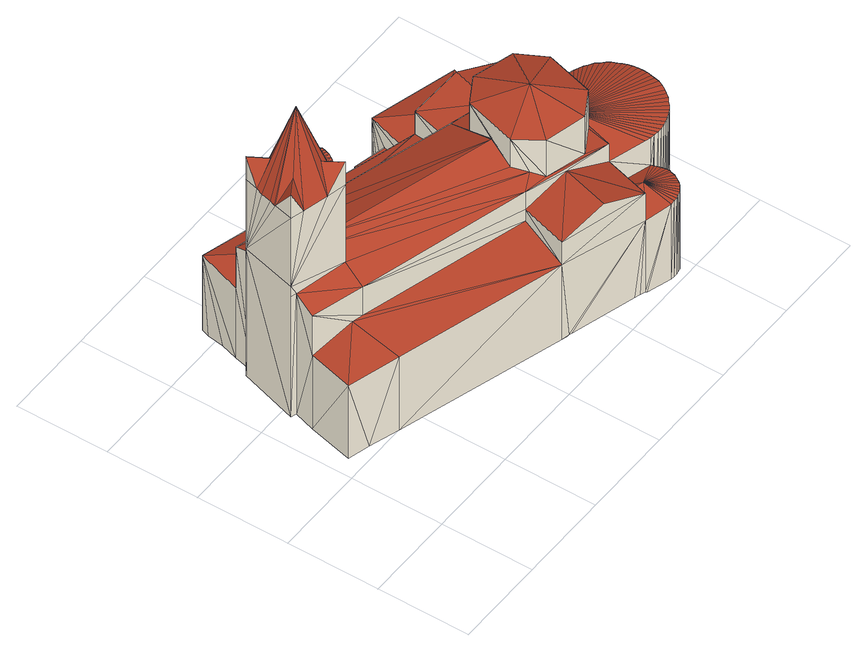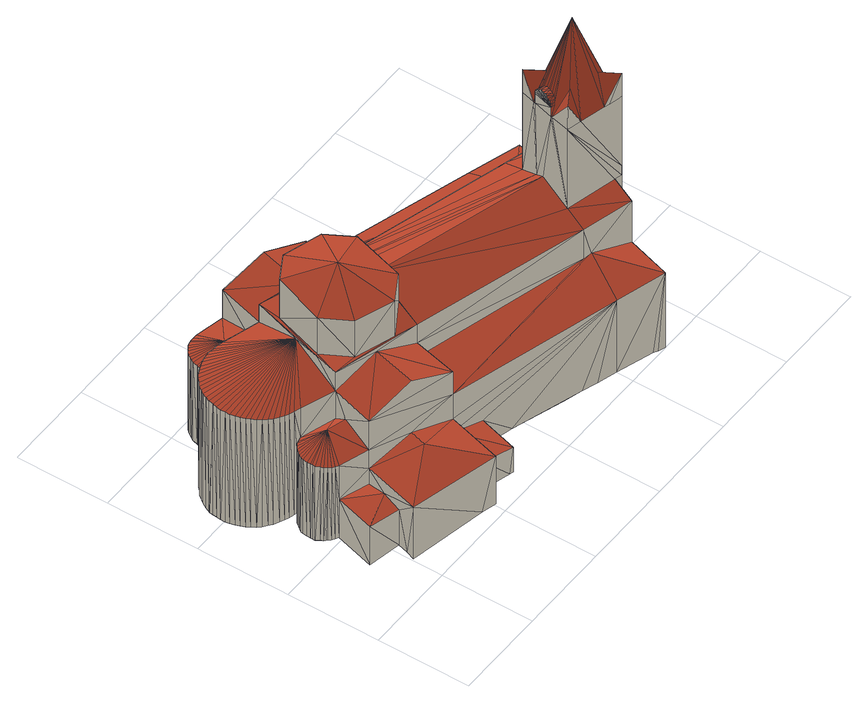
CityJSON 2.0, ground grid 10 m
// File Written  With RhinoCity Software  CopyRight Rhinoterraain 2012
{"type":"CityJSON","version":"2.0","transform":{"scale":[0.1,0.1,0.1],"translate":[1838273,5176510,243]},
"CityObjects":{
"building1":{"type":"Building","geometry":[{"type":"MultiSurface","lod":"2","boundaries":[[[0,1,2]],[[3,4,5]],[[6,7,8]],[[9,10,11]],[[5,12,13]],[[14,15,16]],[[17,16,18]],[[19,20,21]],[[22,23,21]],[[18,16,0]],[[24,19,21]],[[23,25,5]],[[25,3,5]],[[4,26,5]],[[16,1,0]],[[27,28,29]],[[30,31,32]],[[33,31,34]],[[2,28,27]],[[35,36,31]],[[1,37,38]],[[39,24,40]],[[21,23,5]],[[41,42,8]],[[43,44,5]],[[26,45,5]],[[46,47,5]],[[1,48,37]],[[45,46,5]],[[47,43,5]],[[12,49,13]],[[5,44,12]],[[32,50,10]],[[5,13,51]],[[52,53,54]],[[11,10,55]],[[20,22,21]],[[35,56,36]],[[53,5,54]],[[57,58,59]],[[60,41,8]],[[54,5,51]],[[30,32,10]],[[1,28,2]],[[61,31,33]],[[61,35,31]],[[62,61,63]],[[64,65,66]],[[63,61,65]],[[65,61,33]],[[67,64,66]],[[68,67,66]],[[69,67,68]],[[70,69,68]],[[1,38,28]],[[71,69,70]],[[72,65,33]],[[66,65,72]],[[50,39,10]],[[73,74,1]],[[75,10,9]],[[10,40,1]],[[34,31,30]],[[76,75,77]],[[1,78,79]],[[80,55,81]],[[82,83,81]],[[77,75,9]],[[83,80,81]],[[10,39,40]],[[59,84,8]],[[21,57,40]],[[85,57,8]],[[15,1,16]],[[57,86,87]],[[57,88,86]],[[57,89,88]],[[57,90,91]],[[57,87,90]],[[57,91,58]],[[84,92,8]],[[57,59,8]],[[93,60,8]],[[7,93,8]],[[94,1,15]],[[92,95,8]],[[40,57,85]],[[81,96,97]],[[95,98,8]],[[81,55,99]],[[100,101,8]],[[98,100,8]],[[101,102,8]],[[99,55,1]],[[8,103,104]],[[1,79,48]],[[8,105,103]],[[106,8,107]],[[108,8,109]],[[109,8,106]],[[108,6,8]],[[99,1,110]],[[107,8,111]],[[42,112,8]],[[8,104,111]],[[24,21,40]],[[81,99,96]],[[1,74,78]],[[55,10,1]],[[40,73,1]],[[113,85,8]],[[112,113,8]],[[114,115,116]],[[61,114,116]],[[35,114,61]],[[65,63,117]],[[63,118,117]],[[65,117,119]],[[120,65,119]],[[64,65,120]],[[121,101,102]],[[121,102,122]],[[123,105,103]],[[123,103,124]],[[125,100,101]],[[125,101,121]],[[124,103,104]],[[124,104,126]],[[122,102,123]],[[102,8,123]],[[8,105,123]],[[127,98,100]],[[127,100,125]],[[126,104,128]],[[104,111,128]],[[129,95,98]],[[129,98,127]],[[111,107,128]],[[107,130,128]],[[131,92,95]],[[131,95,129]],[[107,106,130]],[[106,132,130]],[[84,92,131]],[[133,84,131]],[[106,109,132]],[[109,134,132]],[[59,84,133]],[[135,59,133]],[[109,108,134]],[[108,136,134]],[[58,59,135]],[[137,58,135]],[[91,58,137]],[[138,91,137]],[[108,6,136]],[[6,139,136]],[[6,7,139]],[[7,140,139]],[[90,91,138]],[[141,90,138]],[[7,142,140]],[[93,142,7]],[[87,90,141]],[[143,87,141]],[[19,20,144]],[[24,19,144]],[[39,24,144]],[[50,39,144]],[[145,50,144]],[[145,32,50]],[[32,146,50]],[[145,144,147]],[[148,145,147]],[[149,148,147]],[[86,87,143]],[[150,86,143]],[[93,60,142]],[[60,151,142]],[[88,86,150]],[[152,88,150]],[[60,41,151]],[[41,153,151]],[[89,88,152]],[[154,89,152]],[[41,42,153]],[[42,155,153]],[[42,112,155]],[[112,156,155]],[[112,113,156]],[[113,157,156]],[[57,89,154]],[[21,57,154]],[[158,21,154]],[[159,158,154]],[[113,85,157]],[[85,160,157]],[[85,40,160]],[[40,161,160]],[[161,162,160]],[[62,163,164]],[[62,164,165]],[[63,62,165]],[[118,63,165]],[[166,47,167]],[[47,43,167]],[[46,47,166]],[[168,46,166]],[[45,46,168]],[[169,45,168]],[[27,170,171]],[[2,170,27]],[[29,27,172]],[[27,171,172]],[[2,0,170]],[[0,173,170]],[[26,45,169]],[[174,26,169]],[[0,175,173]],[[18,175,0]],[[4,26,174]],[[176,4,174]],[[18,177,175]],[[17,177,18]],[[3,4,176]],[[178,3,176]],[[17,179,177]],[[16,179,17]],[[14,179,16]],[[25,3,178]],[[180,25,178]],[[14,15,179]],[[15,181,179]],[[15,94,181]],[[94,182,181]],[[23,25,180]],[[183,23,180]],[[94,1,182]],[[1,184,182]],[[184,185,182]],[[22,23,183]],[[20,22,183]],[[144,20,183]],[[186,28,29]],[[186,29,172]],[[187,13,188]],[[13,51,188]],[[189,44,190]],[[44,12,190]],[[167,43,44]],[[167,44,189]],[[51,54,188]],[[54,191,188]],[[192,193,194]],[[192,195,193]],[[192,196,195]],[[197,37,198]],[[37,38,198]],[[198,38,28]],[[198,28,186]],[[199,48,37]],[[199,37,197]],[[200,49,13]],[[200,13,187]],[[201,79,48]],[[201,48,199]],[[78,79,201]],[[202,78,201]],[[190,12,49]],[[190,49,200]],[[54,52,191]],[[52,203,191]],[[74,78,202]],[[204,74,202]],[[52,53,203]],[[53,205,203]],[[73,74,204]],[[206,73,204]],[[40,73,206]],[[161,40,206]],[[207,208,209]],[[208,210,209]],[[82,211,81]],[[81,211,212]],[[97,81,212]],[[213,214,215]],[[214,216,215]],[[217,218,219]],[[219,218,220]],[[220,218,221]],[[218,222,221]],[[222,223,221]],[[224,219,220]],[[31,32,145]],[[225,31,145]],[[64,120,226]],[[67,64,226]],[[69,67,226]],[[71,69,226]],[[165,227,228]],[[165,228,229]],[[118,165,229]],[[117,118,229]],[[230,117,229]],[[56,231,35]],[[35,231,114]],[[71,226,70]],[[70,226,68]],[[68,226,66]],[[66,226,232]],[[233,33,234]],[[234,33,30]],[[34,234,30]],[[33,232,30]],[[72,232,33]],[[66,232,72]],[[30,232,235]],[[235,232,236]],[[236,232,217]],[[217,232,218]],[[10,30,235]],[[237,238,239]],[[239,238,240]],[[241,239,240]],[[241,240,242]],[[240,243,242]],[[242,243,230]],[[244,242,230]],[[244,230,229]],[[164,163,116]],[[164,116,238]],[[164,238,237]],[[245,164,237]],[[246,164,245]],[[247,164,246]],[[248,227,249]],[[213,215,208]],[[208,215,210]],[[250,251,209]],[[251,207,209]],[[164,247,165]],[[247,252,165]],[[252,253,165]],[[253,254,165]],[[254,255,165]],[[165,255,227]],[[256,251,250]],[[257,256,250]],[[258,99,96]],[[258,96,212]],[[259,258,212]],[[224,259,212]],[[224,260,259]],[[96,97,212]],[[236,217,211]],[[261,236,211]],[[55,261,211]],[[80,55,211]],[[83,80,211]],[[82,83,211]],[[196,192,216]],[[262,196,216]],[[214,262,216]],[[36,31,225]],[[231,36,225]],[[231,56,36]],[[110,99,263]],[[99,258,263]],[[227,264,249]],[[249,264,265]],[[247,266,252]],[[194,193,256]],[[194,256,257]],[[260,224,184]],[[184,224,185]],[[224,220,185]],[[184,1,110]],[[184,110,263]],[[267,268,161]],[[161,268,162]],[[269,270,271]],[[269,271,272]],[[273,269,272]],[[268,267,274]],[[268,274,221]],[[274,220,221]],[[275,276,277]],[[276,278,277]],[[277,278,279]],[[147,144,280]],[[147,280,281]],[[280,282,281]],[[76,283,77]],[[77,283,261]],[[9,77,261]],[[11,9,261]],[[55,11,261]],[[281,282,158]],[[281,158,159]],[[284,281,159]],[[120,119,285]],[[285,119,278]],[[276,285,278]],[[10,235,75]],[[75,235,283]],[[76,75,283]],[[255,264,227]],[[286,244,229]],[[245,237,287]],[[228,286,229]],[[266,247,246]],[[287,237,239]],[[145,148,272]],[[271,145,272]],[[275,277,222]],[[218,275,222]],[[115,114,288]],[[115,288,270]],[[269,115,270]],[[277,279,289]],[[289,279,290]],[[268,289,290]],[[291,281,292]],[[273,291,292]],[[273,272,291]],[[292,281,293]],[[292,293,294]],[[294,293,268]],[[294,268,290]],[[295,241,296]],[[296,241,242]],[[297,295,296]],[[298,297,296]],[[299,298,296]],[[300,299,296]],[[301,300,296]],[[302,301,296]],[[303,302,296]],[[304,303,296]],[[305,304,296]],[[306,305,296]],[[307,306,296]],[[62,61,116]],[[163,62,116]],[[53,5,205]],[[5,158,205]],[[21,158,5]],[[285,276,218]],[[276,275,218]],[[232,285,218]],[[226,285,232]],[[226,120,285]],[[270,288,145]],[[270,145,271]],[[288,225,145]],[[231,225,288]],[[114,231,288]],[[293,122,123]],[[293,123,124]],[[293,124,126]],[[293,126,128]],[[130,293,128]],[[132,293,130]],[[134,293,132]],[[136,293,134]],[[139,293,136]],[[140,293,139]],[[142,293,140]],[[151,293,142]],[[153,293,151]],[[155,293,153]],[[156,293,155]],[[157,293,156]],[[160,293,157]],[[162,293,160]],[[268,293,162]],[[293,121,122]],[[293,125,121]],[[293,127,125]],[[293,129,127]],[[293,131,129]],[[293,133,131]],[[293,135,133]],[[293,137,135]],[[293,138,137]],[[293,141,138]],[[293,143,141]],[[293,150,143]],[[293,152,150]],[[293,154,152]],[[293,159,154]],[[293,284,159]],[[293,281,284]],[[217,219,308]],[[211,217,308]],[[211,308,212]],[[308,224,212]],[[308,219,224]],[[283,236,261]],[[283,235,236]],[[259,184,263]],[[258,259,263]],[[259,260,184]],[[173,309,170]],[[175,309,173]],[[177,309,175]],[[179,309,177]],[[181,309,179]],[[182,309,181]],[[185,309,182]],[[220,309,185]],[[220,274,309]],[[274,267,309]],[[309,267,161]],[[309,161,206]],[[309,206,204]],[[309,204,202]],[[309,202,201]],[[309,201,199]],[[309,199,197]],[[309,197,198]],[[309,198,186]],[[309,186,172]],[[171,309,172]],[[170,309,171]],[[310,174,169]],[[310,169,168]],[[310,168,166]],[[310,166,167]],[[310,167,189]],[[310,189,190]],[[310,190,200]],[[310,200,187]],[[310,187,188]],[[191,310,188]],[[203,310,191]],[[205,310,203]],[[158,310,205]],[[282,310,158]],[[282,280,310]],[[280,144,310]],[[144,183,310]],[[310,183,180]],[[310,180,178]],[[310,178,176]],[[310,176,174]],[[148,149,291]],[[272,148,291]],[[291,149,147]],[[291,147,281]],[[222,277,289]],[[222,289,223]],[[223,289,221]],[[289,268,221]],[[311,312,228]],[[312,311,244]],[[312,244,286]],[[228,312,286]],[[264,313,265]],[[264,255,313]],[[313,255,311]],[[265,313,311]],[[265,311,228]],[[252,266,314]],[[266,246,314]],[[252,314,311]],[[315,252,311]],[[253,315,311]],[[254,253,311]],[[255,254,311]],[[314,246,311]],[[316,245,287]],[[311,245,316]],[[311,246,245]],[[311,316,239]],[[316,287,239]],[[215,216,317]],[[215,317,210]],[[210,317,209]],[[317,250,209]],[[317,257,250]],[[317,194,257]],[[192,194,317]],[[216,192,317]],[[243,240,195]],[[196,243,195]],[[243,196,318]],[[230,243,318]],[[278,230,318]],[[278,318,279]],[[318,214,279]],[[279,214,213]],[[279,213,290]],[[213,208,290]],[[119,230,278]],[[119,117,230]],[[208,207,290]],[[207,294,290]],[[207,251,294]],[[251,292,294]],[[256,292,251]],[[256,193,292]],[[193,273,292]],[[195,273,193]],[[240,273,195]],[[240,238,273]],[[238,269,273]],[[116,269,238]],[[116,115,269]],[[319,320,307]],[[320,306,307]],[[320,321,306]],[[321,305,306]],[[321,304,305]],[[321,322,304]],[[311,322,321]],[[311,323,322]],[[311,324,323]],[[311,325,324]],[[311,326,325]],[[311,327,326]],[[327,311,328]],[[328,311,329]],[[329,311,239]],[[330,329,239]],[[330,239,241]],[[311,321,320]],[[311,320,319]],[[311,319,244]],[[319,331,244]],[[331,242,244]],[[330,241,295]],[[330,295,297]],[[329,330,297]],[[329,297,298]],[[328,329,298]],[[328,298,299]],[[327,328,299]],[[326,327,299]],[[326,299,300]],[[325,326,300]],[[325,300,301]],[[324,325,301]],[[324,301,302]],[[323,324,302]],[[323,302,303]],[[322,323,303]],[[322,303,304]],[[331,319,296]],[[319,307,296]],[[331,296,242]]],"semantics":{"surfaces":[{"type":"GroundSurface"},{"type":"WallSurface"},{"type":"RoofSurface"}],"values":[0,0,0,0,0,0,0,0,0,0,0,0,0,0,0,0,0,0,0,0,0,0,0,0,0,0,0,0,0,0,0,0,0,0,0,0,0,0,0,0,0,0,0,0,0,0,0,0,0,0,0,0,0,0,0,0,0,0,0,0,0,0,0,0,0,0,0,0,0,0,0,0,0,0,0,0,0,0,0,0,0,0,0,0,0,0,0,0,0,0,0,0,0,0,0,0,0,0,0,0,0,0,0,0,0,0,0,0,0,0,0,0,1,1,1,1,1,1,1,1,1,1,1,1,1,1,1,1,1,1,1,1,1,1,1,1,1,1,1,1,1,1,1,1,1,1,1,1,1,1,1,1,1,1,1,1,1,1,1,1,1,1,1,1,1,1,1,1,1,1,1,1,1,1,1,1,1,1,1,1,1,1,1,1,1,1,1,1,1,1,1,1,1,1,1,1,1,1,1,1,1,1,1,1,1,1,1,1,1,1,1,1,1,1,1,1,1,1,1,1,1,1,1,1,1,1,1,1,1,1,1,1,1,1,1,1,1,1,1,1,1,1,1,1,1,1,1,1,1,1,1,1,1,1,1,1,1,1,1,1,1,1,1,1,1,1,1,1,1,1,1,1,1,1,1,1,1,1,1,1,1,1,1,1,1,1,1,1,1,1,1,1,1,1,1,1,1,1,1,1,1,1,1,1,1,1,1,1,1,1,1,1,1,1,1,1,1,1,1,1,1,1,1,1,1,1,1,1,1,1,1,1,1,1,1,1,1,1,1,1,1,1,1,1,1,1,1,1,1,1,1,1,1,1,1,1,1,1,1,1,1,1,1,1,1,1,1,1,1,1,1,1,1,1,1,1,1,1,1,1,1,1,1,1,1,1,1,1,1,1,1,1,1,1,1,1,1,1,1,1,1,1,1,1,1,1,1,1,1,1,1,1,1,1,1,1,1,1,1,1,1,1,1,1,1,1,1,1,1,1,1,1,1,1,1,1,1,1,1,1,1,1,1,1,1,1,1,2,2,2,2,2,2,2,2,2,2,2,2,2,2,2,2,2,2,2,2,2,2,2,2,2,2,2,2,2,2,2,2,2,2,2,2,2,2,2,2,2,2,2,2,2,2,2,2,2,2,2,2,2,2,2,2,2,2,2,2,2,2,2,2,2,2,2,2,2,2,2,2,2,2,2,2,2,2,2,2,2,2,2,2,2,2,2,2,2,2,2,2,2,2,2,2,2,2,2,2,2,2,2,2,2,2,2,2,2,2,2,2,2,2,2,2,2,2,2,2,2,2,2,2,2,2,2,2,2,2,2,2,2,2,2,2,2,2,2,2,2,2,2,2,2,2,2,2,2,2,2,2,2,2,2,2,2,2,2,2,2,2,2,2,2,2,2,2,2,2,2,2,2,2,2,2,2,2,2,2,2,2,2,2,2,2,2,2,2,2,2,2,2,2,2,2,2,2,2,2,2,2,2,2]}}]}
},
"vertices":[
[438,186,13],[425,203,16],[438,183,13],[374,3,12],[377,4,11],[394,45,11],[453,125,7],[451,130,7],[457,83,3],[298,286,29],[265,250,27],[301,285,29],[396,21,9],[398,28,9],[433,196,15],[431,199,15],[434,195,15],[435,193,14],[436,190,14],[328,11,19],[334,10,18],[394,46,11],[336,9,17],[365,3,13],[322,13,19],[370,3,12],[381,5,11],[438,181,13],[437,172,13],[438,177,13],[232,259,28],[61,90,21],[240,36,20],[155,282,26],[176,276,26],[17,155,21],[28,100,22],[434,166,13],[436,169,12],[252,33,20],[416,154,15],[441,142,10],[436,145,11],[392,15,10],[394,18,9],[384,7,10],[387,9,10],[390,12,10],[432,163,13],[397,26,9],[249,34,20],[398,32,10],[396,40,10],[395,43,10],[397,36,10],[310,282,28],[5,107,21],[395,46,10],[429,51,6],[433,53,5],[444,138,9],[23,177,22],[17,179,22],[33,240,26],[47,261,25],[41,238,25],[116,293,24],[53,280,24],[75,305,22],[59,300,20],[70,307,21],[62,309,20],[138,287,25],[421,155,14],[424,156,14],[276,290,29],[277,292,29],[281,291,29],[427,158,13],[430,160,13],[314,293,28],[331,296,25],[316,300,25],[315,297,27],[437,56,5],[423,152,13],[409,45,8],[414,46,8],[404,45,9],[399,46,10],[419,47,7],[424,49,7],[441,60,5],[448,134,8],[428,201,15],[445,63,4],[407,266,19],[410,275,18],[448,67,4],[404,255,19],[451,71,4],[454,76,3],[456,81,3],[458,91,4],[459,96,4],[457,86,3],[458,111,5],[459,106,5],[455,121,6],[457,116,6],[437,246,16],[459,101,4],[432,148,12],[428,150,12],[17,155,116],[17,155,168],[23,177,179],[41,238,179],[33,240,179],[47,261,169],[47,261,116],[454,76,147],[456,81,147],[457,86,147],[458,91,147],[451,71,146],[459,96,147],[448,67,146],[459,101,147],[445,63,146],[459,106,147],[441,60,146],[458,111,147],[437,56,146],[457,116,147],[433,53,146],[455,121,147],[429,51,146],[424,49,146],[453,125,147],[451,130,147],[419,47,146],[448,134,147],[414,46,146],[334,10,110],[240,36,117],[246,34,20],[334,10,146],[240,36,146],[287,23,164],[409,45,146],[444,138,147],[404,45,146],[441,142,147],[399,46,146],[436,145,147],[432,148,147],[428,150,147],[394,46,111],[394,46,146],[423,152,147],[416,154,109],[416,154,147],[17,179,179],[17,179,191],[33,240,191],[390,12,111],[392,15,111],[387,9,111],[384,7,111],[438,183,109],[438,181,109],[438,177,109],[438,186,109],[381,5,111],[436,190,109],[377,4,111],[435,193,109],[374,3,110],[433,196,109],[370,3,110],[431,199,109],[428,201,109],[365,3,110],[425,203,65],[425,203,109],[437,172,109],[398,28,111],[398,32,111],[394,18,111],[396,21,111],[397,36,111],[264,110,216],[281,82,170],[281,82,217],[273,95,175],[264,110,180],[434,166,109],[436,169,109],[432,163,109],[397,26,111],[430,160,109],[427,158,109],[396,40,111],[424,156,109],[395,43,111],[421,155,109],[369,140,170],[353,170,170],[369,140,217],[353,170,217],[316,300,87],[410,275,85],[310,184,170],[280,167,180],[310,184,215],[280,167,215],[298,240,85],[298,240,117],[345,227,99],[393,214,109],[393,214,146],[298,240,146],[345,227,166],[393,214,85],[61,90,116],[62,309,117],[33,240,281],[80,228,281],[96,224,281],[96,224,179],[5,107,115],[116,293,117],[163,279,26],[166,278,26],[265,250,61],[298,240,67],[80,163,280],[80,163,180],[84,178,280],[85,182,189],[84,180,280],[90,202,280],[87,191,193],[90,203,280],[59,168,280],[32,175,280],[17,179,280],[44,237,281],[47,237,281],[352,86,220],[352,86,170],[22,200,280],[24,207,280],[27,218,280],[29,225,281],[324,70,170],[324,70,219],[404,255,65],[399,235,70],[393,214,65],[310,282,64],[272,137,194],[437,246,65],[33,240,311],[53,235,281],[17,179,310],[378,166,109],[378,166,145],[73,139,168],[73,139,131],[255,87,131],[255,87,146],[255,87,169],[383,181,121],[286,192,127],[102,246,131],[286,192,145],[102,246,169],[286,192,169],[343,41,120],[348,60,146],[348,60,111],[277,292,61],[388,48,146],[92,248,132],[95,224,311],[80,163,310],[61,142,131],[332,179,165],[378,166,169],[301,74,165],[348,60,169],[363,111,168],[371,140,169],[84,180,292],[90,202,292],[84,180,295],[85,181,298],[85,183,300],[86,185,302],[86,188,303],[87,191,303],[88,194,303],[88,196,302],[89,198,300],[89,200,298],[90,201,295],[350,245,99],[404,175,121],[365,34,120],[56,201,380],[76,213,311],[44,221,311],[36,190,310],[22,201,280],[68,182,310],[316,125,235],[272,137,193],[85,202,295],[84,202,298],[83,200,300],[82,198,302],[81,195,303],[80,193,303],[79,190,303],[79,187,302],[79,185,300],[79,183,298],[80,181,295],[80,181,292],[86,203,292]
]}
